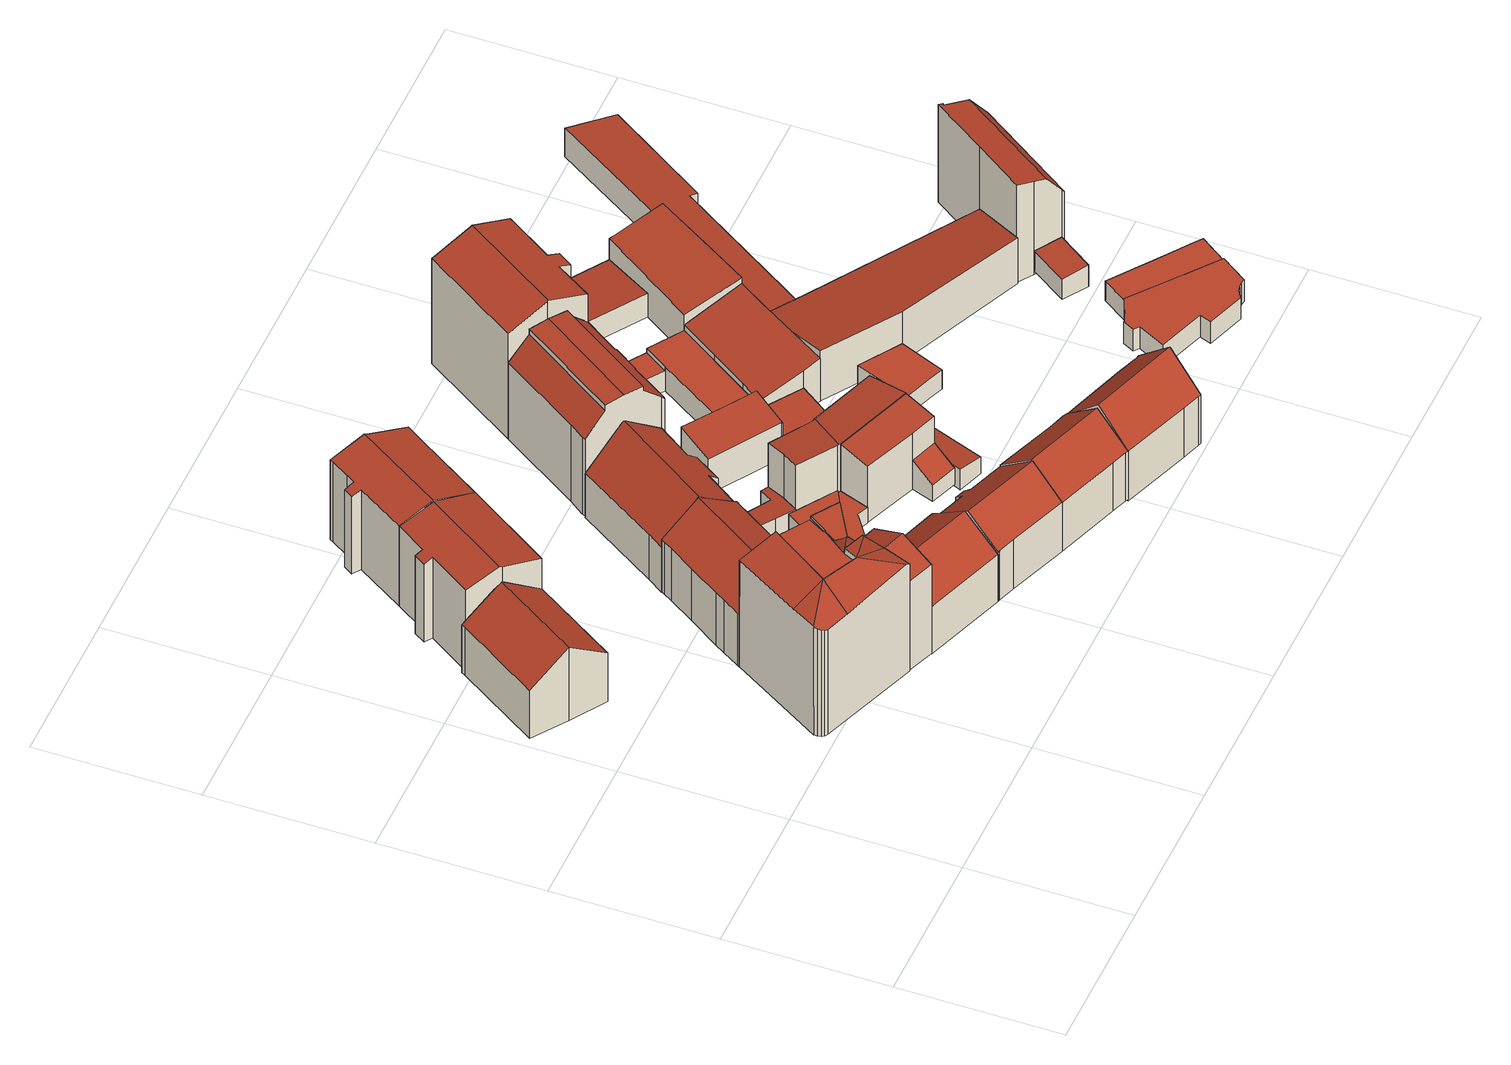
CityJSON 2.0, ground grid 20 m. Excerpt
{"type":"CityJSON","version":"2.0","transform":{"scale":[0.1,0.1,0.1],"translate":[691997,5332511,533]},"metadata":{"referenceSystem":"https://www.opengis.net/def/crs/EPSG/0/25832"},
"CityObjects":{
"building1":{"type":"Building","attributes":{"Gemeindeschluessel":"09162000","HoeheDach":"545.235","HoeheGrund":"534.309","Methode":"1000","NiedrigsteTraufeDesGebaeudes":"541.373","Geometrietyp2DReferenz":"3000","function":"31001_9998","roofType":"3100","measuredHeight":10.93},"geometry":[{"type":"MultiSurface","lod":"2","boundaries":[[[0,1,2,3]],[[4,5,6,7]],[[0,3,8,9,10,11]],[[1,0,11,12]],[[13,14,15,9]],[[16,8,3,2]],[[10,5,4,12,11]],[[15,6,5,10,9]],[[13,16,2,1,12,4,7,14]],[[7,6,15,14]],[[13,9,8,16]]],"semantics":{"surfaces":[{"type":"WallSurface"},{"type":"RoofSurface"},{"type":"GroundSurface"}],"values":[0,0,1,0,0,0,0,1,2,0,0]}}]},
"building2":{"type":"Building","attributes":{"Gemeindeschluessel":"09162000","HoeheDach":"551.710","HoeheGrund":"534.300","Methode":"2000","NiedrigsteTraufeDesGebaeudes":"548.431","Geometrietyp2DReferenz":"3000","function":"31001_9998","roofType":"2100","measuredHeight":17.41,"storeysAboveGround":4},"geometry":[{"type":"MultiSurface","lod":"2","boundaries":[[[17,18,19,20,21,22]],[[23,24,25,26,27]],[[28,29,30,31]],[[32,33,34,35,36]],[[37,38,39,40,22,21]],[[41,42,43]],[[44,45,46,47]],[[48,49,45,44]],[[50,46,45,49,51,52,41,43,26]],[[53,37,24,23]],[[54,36,35,24]],[[29,28,55,56]],[[33,32,55,28,31,57,18,17,58,59,60,61,62,63,48,44,47,64,65]],[[66,54,24,37]],[[57,67,19,18]],[[68,69,25,24]],[[35,34,68,24]],[[29,56,66,37,20,19,67,30]],[[32,36,54,66,56,55]],[[64,70,71,65]],[[62,52,51,63]],[[23,27,43,42,72,73,74,53]],[[62,61,72,42,41,52]],[[60,59,39,38,74,73]],[[27,26,43]],[[63,51,49,48]],[[37,21,20]],[[58,40,39,59]],[[74,38,37,53]],[[64,47,46,50,70]],[[33,65,71,75,69,68,34]],[[17,22,40,58]],[[75,71,70,50,26]],[[31,30,67,57]],[[26,25,69,75]],[[60,73,72,61]]],"semantics":{"surfaces":[{"type":"WallSurface"},{"type":"RoofSurface"},{"type":"GroundSurface"}],"values":[0,0,0,0,1,0,0,0,1,0,1,0,2,1,0,1,1,1,0,0,0,1,0,0,0,0,1,0,0,0,0,0,1,0,0,0]}}]},
"building3":{"type":"Building","attributes":{"Gemeindeschluessel":"09162000","HoeheDach":"547.530","HoeheGrund":"534.320","Methode":"1000","NiedrigsteTraufeDesGebaeudes":"545.936","Geometrietyp2DReferenz":"3000","function":"31001_1000","roofType":"3100","measuredHeight":13.21,"storeysAboveGround":2},"geometry":[{"type":"MultiSurface","lod":"2","boundaries":[[[76,77,78,79]],[[80,4,81,82,83,12]],[[84,85,86,87]],[[79,78,88,89]],[[90,91,92,93]],[[81,94,86,85,95,82]],[[87,86,94,7]],[[89,88,91,90]],[[7,94,81,4]],[[95,85,84,96,93,92]],[[12,83,77,76]],[[7,4,80,12,76,79,89,90,93,96,84,87]],[[82,95,92,91,88,78,77,83]]],"semantics":{"surfaces":[{"type":"WallSurface"},{"type":"RoofSurface"},{"type":"GroundSurface"}],"values":[0,0,0,0,0,1,0,0,0,0,0,2,1]}}]},
"building4":{"type":"Building","attributes":{"Gemeindeschluessel":"09162000","HoeheDach":"549.641","HoeheGrund":"534.360","Methode":"1000","NiedrigsteTraufeDesGebaeudes":"547.627","Geometrietyp2DReferenz":"3000","function":"31001_9998","roofType":"3100","measuredHeight":15.28},"geometry":[{"type":"MultiSurface","lod":"2","boundaries":[[[97,98,99,100]],[[101,102,103,104]],[[98,97,105,106,107,108]],[[104,103,107,106]],[[108,107,103,102,109]],[[105,97,100,110,101,104,106]],[[98,108,109,99]],[[99,109,102,101,110,100]]],"semantics":{"surfaces":[{"type":"WallSurface"},{"type":"RoofSurface"},{"type":"GroundSurface"}],"values":[0,0,0,0,1,2,1,0]}}]},
"building5":{"type":"Building","attributes":{"Gemeindeschluessel":"09162000","HoeheDach":"545.360","HoeheGrund":"534.193","Methode":"2000","NiedrigsteTraufeDesGebaeudes":"541.815","Geometrietyp2DReferenz":"3000","function":"31001_1000","roofType":"3100","measuredHeight":11.17,"storeysAboveGround":3},"geometry":[{"type":"MultiSurface","lod":"2","boundaries":[[[111,112,113,114,115,116,117]],[[118,111,117,119,120]],[[121,114,113,122]],[[123,115,114,121]],[[119,117,116,124,125,126,127,128,129,130,131]],[[132,112,111,118]],[[133,124,116,115,123]],[[134,129,128,135]],[[136,130,129,134]],[[122,113,112,132]],[[120,119,131,137]],[[135,128,127,138]],[[139,126,125,140]],[[140,125,124,133]],[[133,123,121,122,132,118,120,137,136,134,135,138,139,140]],[[138,127,126,139]],[[137,131,130,136]]],"semantics":{"surfaces":[{"type":"RoofSurface"},{"type":"WallSurface"},{"type":"GroundSurface"}],"values":[0,1,1,1,0,1,1,1,1,1,1,1,1,1,2,1,1]}}]},
"building6":{"type":"Building","attributes":{"Gemeindeschluessel":"09162000","HoeheDach":"544.770","HoeheGrund":"534.320","Methode":"2000","NiedrigsteTraufeDesGebaeudes":"540.296","Geometrietyp2DReferenz":"3000","function":"31001_1000","roofType":"3100","measuredHeight":10.45,"storeysAboveGround":2},"geometry":[{"type":"MultiSurface","lod":"2","boundaries":[[[141,142,143,144,145,146,147,148,149,150,151,152]],[[153,154,155,156,157,158,142,141]],[[159,143,142,158]],[[154,153,141,152,160]],[[161,162,163,146,145,144]],[[164,151,150,165]],[[165,150,149,166]],[[158,157,156,155,167,168,164,165,166,169,170,163,162,161,159]],[[170,147,146,163]],[[155,154,160,167]],[[149,148,147,170,169,166]],[[160,152,151,164,168,167]],[[161,144,143,159]]],"semantics":{"surfaces":[{"type":"RoofSurface"},{"type":"WallSurface"},{"type":"GroundSurface"}],"values":[0,1,1,0,1,1,1,2,1,1,1,1,1]}}]},
"building7":{"type":"Building","attributes":{"Gemeindeschluessel":"09162000","HoeheDach":"547.730","HoeheGrund":"534.300","Methode":"1000","NiedrigsteTraufeDesGebaeudes":"545.790","Geometrietyp2DReferenz":"3000","function":"31001_9998","roofType":"3100","measuredHeight":13.43,"storeysAboveGround":3},"geometry":[{"type":"MultiSurface","lod":"2","boundaries":[[[171,172,173,174]],[[175,176,177,178]],[[179,180,181,182]],[[183,184,185,186,173,172,177,176,187,92]],[[87,86,188,84]],[[189,187,176,175]],[[190,191,192,87,84,193,93,189,175,178,171,174,194,195,196,181,180]],[[184,182,181,196,195,185]],[[188,86,197,198,199,179,182,184,183]],[[178,177,172,171]],[[174,173,186,194]],[[192,191,190,199,198,197]],[[93,92,187,189]],[[194,186,185,195]],[[180,179,199,190]],[[193,84,188,183,92,93]],[[192,197,86,87]]],"semantics":{"surfaces":[{"type":"WallSurface"},{"type":"RoofSurface"},{"type":"GroundSurface"}],"values":[0,0,0,1,0,0,2,0,1,0,0,0,0,0,0,0,0]}}]},
"building8":{"type":"Building","attributes":{"Gemeindeschluessel":"09162000","HoeheDach":"545.103","HoeheGrund":"534.300","Methode":"2000","NiedrigsteTraufeDesGebaeudes":"540.614","Geometrietyp2DReferenz":"3000","function":"31001_1000","roofType":"3100","measuredHeight":10.8,"storeysAboveGround":2},"geometry":[{"type":"MultiSurface","lod":"2","boundaries":[[[200,201,202,203]],[[204,205,206,207,208,209]],[[210,211,207,206]],[[212,213,211,210,214,215]],[[216,217,200,203,155,218,219,158,220,221,215,214,210,206,205,204,222]],[[203,202,223,155]],[[224,225,209,208,207,211,213,212,226,227,228,229,230]],[[221,226,212,215]],[[220,227,226,221]],[[231,217,216,222,225,224]],[[204,209,225,222]],[[202,201,231,224,230,223]],[[227,220,158,228]],[[217,231,201,200]],[[223,230,229,228,158,219,218,155]]],"semantics":{"surfaces":[{"type":"WallSurface"},{"type":"GroundSurface"},{"type":"RoofSurface"}],"values":[0,0,0,0,1,0,2,0,0,0,0,2,0,0,0]}}]},
"building9":{"type":"Building","attributes":{"Gemeindeschluessel":"09162000","HoeheDach":"545.472","HoeheGrund":"534.052","Methode":"2000","NiedrigsteTraufeDesGebaeudes":"540.344","Geometrietyp2DReferenz":"3000","function":"31001_9998","roofType":"3100","measuredHeight":11.42,"storeysAboveGround":2},"geometry":[{"type":"MultiSurface","lod":"2","boundaries":[[[232,233,234,235]],[[236,237,233,232]],[[238,239,240,241]],[[238,242,243,244,239]],[[245,246,247,248]],[[238,241,249,250,236,232,235,245,248,251,242]],[[248,247,252,251]],[[235,234,246,245]],[[251,252,243,242]],[[253,240,239,244,254]],[[250,255,237,236]],[[254,255,250,249,253]],[[253,249,241,240]],[[243,252,247,246,234,233,237,255,254,244]]],"semantics":{"surfaces":[{"type":"WallSurface"},{"type":"GroundSurface"},{"type":"RoofSurface"}],"values":[0,0,0,0,0,1,0,0,0,2,0,0,0,2]}}]},
"building10":{"type":"Building","attributes":{"Gemeindeschluessel":"09162000","HoeheDach":"536.971","HoeheGrund":"534.159","Methode":"2000","NiedrigsteTraufeDesGebaeudes":"536.971","Geometrietyp2DReferenz":"3000","function":"31001_2000","roofType":"1000","measuredHeight":2.81,"storeysAboveGround":1},"geometry":[{"type":"MultiSurface","lod":"2","boundaries":[[[256,257,258,259]],[[260,261,262,256,259]],[[259,258,263,260]],[[261,264,265,262]],[[262,265,257,256]],[[260,263,264,261]],[[258,257,265,264,263]]],"semantics":{"surfaces":[{"type":"WallSurface"},{"type":"GroundSurface"},{"type":"RoofSurface"}],"values":[0,1,0,0,0,0,2]}}]},
"building11":{"type":"Building","attributes":{"Gemeindeschluessel":"09162000","HoeheDach":"536.420","HoeheGrund":"534.135","Methode":"2000","NiedrigsteTraufeDesGebaeudes":"536.420","Geometrietyp2DReferenz":"3000","function":"31001_2000","roofType":"1000","measuredHeight":2.29},"geometry":[{"type":"MultiSurface","lod":"2","boundaries":[[[266,267,268,269]],[[270,271,272,273]],[[274,275,276,277]],[[277,266,269,278,270,273,279,280,281,274]],[[277,276,267,266]],[[278,282,271,270]],[[273,272,283,279]],[[281,284,275,274]],[[269,268,282,278]],[[279,283,285,280]],[[280,285,284,281]],[[275,284,285,283,272,271,282,268,267,276]]],"semantics":{"surfaces":[{"type":"WallSurface"},{"type":"GroundSurface"},{"type":"RoofSurface"}],"values":[0,0,0,1,0,0,0,0,0,0,0,2]}}]},
"building12":{"type":"Building","attributes":{"Gemeindeschluessel":"09162000","HoeheDach":"536.735","HoeheGrund":"534.135","Methode":"1000","NiedrigsteTraufeDesGebaeudes":"536.735","Geometrietyp2DReferenz":"3000","function":"51009_1610","roofType":"1000","measuredHeight":2.6},"geometry":[{"type":"MultiSurface","lod":"2","boundaries":[[[286,287,288,289,290,291]],[[270,286,291,278]],[[292,289,288,293]],[[294,287,286,270]],[[295,290,289,292]],[[278,291,290,295]],[[293,288,287,294]],[[293,294,270,278,295,292]]],"semantics":{"surfaces":[{"type":"RoofSurface"},{"type":"WallSurface"},{"type":"GroundSurface"}],"values":[0,1,1,1,1,1,1,2]}}]},
"building13":{"type":"Building","attributes":{"Gemeindeschluessel":"09162000","HoeheDach":"536.867","HoeheGrund":"534.124","Methode":"2000","NiedrigsteTraufeDesGebaeudes":"536.276","Geometrietyp2DReferenz":"3000","function":"31001_2000","roofType":"1000","measuredHeight":2.74},"geometry":[{"type":"MultiSurface","lod":"2","boundaries":[[[296,297,298,299]],[[300,301,302,303]],[[304,305,306,307]],[[299,308,304,307,309,300,303,296]],[[303,302,297,296]],[[308,310,305,304]],[[297,302,301,311,306,305,310,298]],[[299,298,310,308]],[[307,306,311,309]],[[309,311,301,300]]],"semantics":{"surfaces":[{"type":"WallSurface"},{"type":"GroundSurface"},{"type":"RoofSurface"}],"values":[0,0,0,1,0,0,2,0,0,0]}}]},
"building14":{"type":"Building","attributes":{"Gemeindeschluessel":"09162000","HoeheDach":"545.110","HoeheGrund":"534.270","Methode":"1000","NiedrigsteTraufeDesGebaeudes":"541.488","Geometrietyp2DReferenz":"3000","function":"31001_1000","roofType":"3100","measuredHeight":10.84,"storeysAboveGround":2},"geometry":[{"type":"MultiSurface","lod":"2","boundaries":[[[312,313,314,315,217,316,222,317,318,319]],[[320,313,312,319,321,322]],[[323,324,320,322,325,326]],[[315,323,326,217]],[[322,321,327,328,329,325]],[[313,320,324,314]],[[318,327,321,319]],[[222,329,328,317]],[[317,328,327,318]],[[314,324,323,315]],[[326,325,329,222,316,217]]],"semantics":{"surfaces":[{"type":"GroundSurface"},{"type":"WallSurface"},{"type":"RoofSurface"}],"values":[0,1,2,1,2,1,1,1,1,1,1]}}]},
"building15":{"type":"Building","attributes":{"Gemeindeschluessel":"09162000","HoeheDach":"543.305","HoeheGrund":"534.190","Methode":"1000","NiedrigsteTraufeDesGebaeudes":"542.503","Geometrietyp2DReferenz":"3000","function":"31001_1000","roofType":"2100","measuredHeight":9.12},"geometry":[{"type":"MultiSurface","lod":"2","boundaries":[[[330,331,332,333]],[[334,335,336,337]],[[331,338,337,336,339,332]],[[340,339,336,335]],[[333,332,339,340]],[[334,341,330,333,340,335]],[[341,334,337,338,331,330]]],"semantics":{"surfaces":[{"type":"WallSurface"},{"type":"RoofSurface"},{"type":"GroundSurface"}],"values":[0,0,1,0,0,2,0]}}]},
"building16":{"type":"Building","attributes":{"Gemeindeschluessel":"09162000","HoeheDach":"538.639","HoeheGrund":"534.260","Methode":"1000","NiedrigsteTraufeDesGebaeudes":"536.744","Geometrietyp2DReferenz":"3000","function":"31001_2000","roofType":"2100","measuredHeight":4.38},"geometry":[{"type":"MultiSurface","lod":"2","boundaries":[[[342,343,344,345]],[[345,344,346,347]],[[347,346,348,349]],[[349,348,343,342]],[[345,347,349,342]],[[343,348,346,344]]],"semantics":{"surfaces":[{"type":"WallSurface"},{"type":"GroundSurface"},{"type":"RoofSurface"}],"values":[0,0,0,0,1,2]}}]},
"building17":{"type":"Building","attributes":{"Gemeindeschluessel":"09162000","HoeheDach":"543.380","HoeheGrund":"534.034","Methode":"2000","NiedrigsteTraufeDesGebaeudes":"542.732","Geometrietyp2DReferenz":"3000","function":"31001_2000","roofType":"1000","measuredHeight":9.35},"geometry":[{"type":"MultiSurface","lod":"2","boundaries":[[[350,351,352,353,354]],[[355,356,352,351]],[[350,354,357,358]],[[359,360,356,355]],[[352,356,360,361,353]],[[362,363,357,354,353,361,364]],[[362,365,366,363]],[[358,357,363,366]],[[350,358,366,365,367,359,355,351]],[[359,367,364,361,360]],[[364,367,365,362]]],"semantics":{"surfaces":[{"type":"WallSurface"},{"type":"RoofSurface"},{"type":"GroundSurface"}],"values":[0,0,0,0,1,1,0,0,2,0,0]}}]},
"building18":{"type":"Building","attributes":{"Gemeindeschluessel":"09162000","HoeheDach":"549.340","HoeheGrund":"534.223","Methode":"2000","NiedrigsteTraufeDesGebaeudes":"538.250","Geometrietyp2DReferenz":"3000","function":"31001_9998","roofType":"3100","measuredHeight":15.12,"storeysAboveGround":3},"geometry":[{"type":"MultiSurface","lod":"2","boundaries":[[[368,369,370,371,372,373]],[[374,375,370,369]],[[368,376,377,378,379,380,381,382,383,384,385,386,387,388,374,369]],[[380,389,390,381]],[[376,391,392,377]],[[384,393,394,385]],[[383,395,393,384]],[[396,394,393,395,397,398]],[[398,399,400,401,402,403,388,387,386,396]],[[379,404,389,380]],[[378,405,404,379]],[[406,390,389,404,405,407,371,370,375,403,402,408]],[[372,371,407,409]],[[396,386,385,394]],[[410,401,400,411]],[[388,403,375,374]],[[392,391,373,372,409]],[[368,373,391,376]],[[381,390,406,382]],[[382,406,408,410,411,412,397,395,383]],[[378,377,392,409,407,405]],[[399,412,411,400]],[[397,412,399,398]],[[402,401,410,408]]],"semantics":{"surfaces":[{"type":"WallSurface"},{"type":"GroundSurface"},{"type":"RoofSurface"}],"values":[0,0,1,0,0,0,0,2,0,0,0,2,0,0,2,0,2,0,0,0,0,2,0,0]}}]},
"building19":{"type":"Building","attributes":{"Gemeindeschluessel":"09162000","HoeheDach":"540.196","HoeheGrund":"534.033","Methode":"2000","NiedrigsteTraufeDesGebaeudes":"536.333","Geometrietyp2DReferenz":"3000","function":"31001_2000","roofType":"1000","measuredHeight":6.16},"geometry":[{"type":"MultiSurface","lod":"2","boundaries":[[[413,414,415,416,417,418]],[[232,419,420,421,414,413]],[[420,422,423,424,425,421]],[[250,417,416,426]],[[236,418,417,250]],[[427,428,429,430]],[[431,432,428,427]],[[414,421,425,415]],[[419,232,236,250,426,433,431,427,430]],[[433,426,416,415,425,424]],[[429,428,432,434,435]],[[419,430,429,435,422,420]],[[232,413,418,236]],[[434,423,422,435]],[[431,433,424,423,434,432]]],"semantics":{"surfaces":[{"type":"RoofSurface"},{"type":"WallSurface"},{"type":"GroundSurface"}],"values":[0,1,0,1,1,1,1,1,2,1,0,1,1,1,1]}}]},
"building20":{"type":"Building","attributes":{"Gemeindeschluessel":"09162000","HoeheDach":"537.103","HoeheGrund":"534.126","Methode":"1000","NiedrigsteTraufeDesGebaeudes":"536.506","Geometrietyp2DReferenz":"3000","function":"31001_2000","roofType":"1000","measuredHeight":2.98},"geometry":[{"type":"MultiSurface","lod":"2","boundaries":[[[436,437,438,439]],[[440,441,442,443,444,436,439,445]],[[439,438,446,445]],[[445,446,447,440]],[[440,447,448,441]],[[443,449,450,444]],[[448,447,446,438,437,450,449]],[[444,450,437,436]],[[448,449,443,442,441]]],"semantics":{"surfaces":[{"type":"WallSurface"},{"type":"GroundSurface"},{"type":"RoofSurface"}],"values":[0,1,0,0,0,0,2,0,0]}}]},
"building21":{"type":"Building","attributes":{"Gemeindeschluessel":"09162000","HoeheDach":"545.580","HoeheGrund":"534.120","Methode":"1000","NiedrigsteTraufeDesGebaeudes":"541.339","Geometrietyp2DReferenz":"3000","function":"31001_9998","roofType":"3100","measuredHeight":11.46,"storeysAboveGround":2},"geometry":[{"type":"MultiSurface","lod":"2","boundaries":[[[451,452,320,453]],[[454,455,456,457,451,453,458,459,460,461,462,463]],[[462,464,465,463]],[[466,465,464,467,468,469,470]],[[457,471,452,451]],[[320,470,469,468,460,459,458,453]],[[467,461,460,468]],[[472,455,454,463,465,466]],[[473,474,456,455,472]],[[452,471,474,473,472,466,470,320]],[[461,467,464,462]],[[456,474,471,457]]],"semantics":{"surfaces":[{"type":"WallSurface"},{"type":"GroundSurface"},{"type":"RoofSurface"}],"values":[0,1,0,2,0,0,0,0,0,2,0,0]}}]},
"building22":{"type":"Building","attributes":{"Gemeindeschluessel":"09162000","HoeheDach":"537.570","HoeheGrund":"534.020","Methode":"2000","NiedrigsteTraufeDesGebaeudes":"537.010","Geometrietyp2DReferenz":"3000","function":"31001_2000","roofType":"1000","measuredHeight":3.55},"geometry":[{"type":"MultiSurface","lod":"2","boundaries":[[[475,476,477,478]],[[479,480,481,476,475]],[[482,483,484,485]],[[431,486,487,433]],[[481,480,488,489]],[[482,485,431,433,490,479,475,478,491,492,493,494,495]],[[486,484,483,496,488,480,497,487]],[[478,477,498,491]],[[487,497,480,479,490,433]],[[477,476,481,489,499,500,498]],[[495,496,483,482]],[[491,498,500,492]],[[489,488,496,495,494,493,499]],[[492,500,499,493]],[[485,484,486,431]]],"semantics":{"surfaces":[{"type":"WallSurface"},{"type":"GroundSurface"},{"type":"RoofSurface"}],"values":[0,0,0,0,0,1,2,0,0,2,0,0,0,0,0]}}]},
"building23":{"type":"Building","attributes":{"Gemeindeschluessel":"09162000","HoeheDach":"551.870","HoeheGrund":"534.210","Methode":"2000","NiedrigsteTraufeDesGebaeudes":"549.497","Geometrietyp2DReferenz":"3000","function":"31001_9998","roofType":"3100","measuredHeight":17.66,"storeysAboveGround":4},"geometry":[{"type":"MultiSurface","lod":"2","boundaries":[[[501,502,503,504,505,506,388,507,387,386,508,509,510,511]],[[506,512,513,388]],[[505,504,514,515,512,506]],[[508,516,517,509]],[[518,519,503,502,501,520]],[[503,519,514,504]],[[521,522,511,510,509,517]],[[386,523,516,508]],[[507,388,513,524,525,387]],[[513,512,515,514,519,518,520,522,521,524]],[[511,522,520,501]],[[525,524,521,517,516,523]],[[387,525,523,386]]],"semantics":{"surfaces":[{"type":"GroundSurface"},{"type":"WallSurface"},{"type":"RoofSurface"}],"values":[0,1,1,1,1,1,1,1,1,2,1,2,1]}}]},
"building24":{"type":"Building","attributes":{"Gemeindeschluessel":"09162000","HoeheDach":"540.422","HoeheGrund":"533.950","Methode":"1000","NiedrigsteTraufeDesGebaeudes":"538.330","Geometrietyp2DReferenz":"3000","function":"31001_2000","roofType":"2100","measuredHeight":6.47},"geometry":[{"type":"MultiSurface","lod":"2","boundaries":[[[526,527,528,529]],[[530,531,532,427]],[[533,427,532,534,535,431]],[[482,536,537,495]],[[534,532,531,528,527,537,536,538,535]],[[529,530,427,533,431,485,482,495,526]],[[485,538,536,482]],[[529,528,531,530]],[[495,537,527,526]],[[431,535,538,485]]],"semantics":{"surfaces":[{"type":"WallSurface"},{"type":"RoofSurface"},{"type":"GroundSurface"}],"values":[0,0,0,0,1,2,0,0,0,0]}}]},
"building25":{"type":"Building","attributes":{"Gemeindeschluessel":"09162000","HoeheDach":"536.834","HoeheGrund":"533.960","Methode":"1000","NiedrigsteTraufeDesGebaeudes":"536.834","Geometrietyp2DReferenz":"3000","function":"31001_2000","roofType":"1000","measuredHeight":2.87},"geometry":[{"type":"MultiSurface","lod":"2","boundaries":[[[539,540,541,542,543,544]],[[545,546,547,548,549,550]],[[550,541,540,545]],[[546,545,540,539,544,547]],[[549,542,541,550]],[[544,543,542,549,548,547]]],"semantics":{"surfaces":[{"type":"RoofSurface"},{"type":"GroundSurface"},{"type":"WallSurface"}],"values":[0,1,2,2,2,2]}}]},
"building26":{"type":"Building","attributes":{"Gemeindeschluessel":"09162000","HoeheDach":"537.609","HoeheGrund":"534.138","Methode":"2000","NiedrigsteTraufeDesGebaeudes":"536.772","Geometrietyp2DReferenz":"3000","function":"51009_1610","roofType":"1000","measuredHeight":3.47},"geometry":[{"type":"MultiSurface","lod":"2","boundaries":[[[551,552,553,554]],[[554,553,555,556]],[[557,558,559,560]],[[560,559,561,562]],[[556,555,562,561]],[[561,559,558,551,554,556]],[[558,557,552,551]],[[560,562,555,553,552,557]]],"semantics":{"surfaces":[{"type":"WallSurface"},{"type":"GroundSurface"},{"type":"RoofSurface"}],"values":[0,0,0,0,0,1,0,2]}}]},
"building27":{"type":"Building","attributes":{"Gemeindeschluessel":"09162000","HoeheDach":"541.490","HoeheGrund":"534.091","Methode":"1000","NiedrigsteTraufeDesGebaeudes":"539.331","Geometrietyp2DReferenz":"3000","function":"31001_2000","roofType":"2100","measuredHeight":7.4},"geometry":[{"type":"MultiSurface","lod":"2","boundaries":[[[563,564,565,566]],[[567,568,569,563,566,570]],[[567,571,572,568]],[[566,565,573,570]],[[569,574,564,563]],[[570,573,571,567]],[[572,574,569,568]],[[574,572,571,573,565,564]]],"semantics":{"surfaces":[{"type":"WallSurface"},{"type":"GroundSurface"},{"type":"RoofSurface"}],"values":[0,1,0,0,0,0,0,2]}}]},
"building28":{"type":"Building","attributes":{"Gemeindeschluessel":"09162000","HoeheDach":"541.272","HoeheGrund":"534.150","Methode":"2000","NiedrigsteTraufeDesGebaeudes":"539.859","Geometrietyp2DReferenz":"3000","function":"31001_2000","roofType":"2100","measuredHeight":7.12},"geometry":[{"type":"MultiSurface","lod":"2","boundaries":[[[575,576,577,578,579,580,581]],[[582,583,576,575,581,584]],[[551,580,579,585]],[[583,586,587,578,577,576]],[[586,583,582,584,551,585,587]],[[584,581,580,551]],[[585,579,578,587]]],"semantics":{"surfaces":[{"type":"RoofSurface"},{"type":"WallSurface"},{"type":"GroundSurface"}],"values":[0,1,1,1,2,1,1]}}]},
"building29":{"type":"Building","attributes":{"Gemeindeschluessel":"09162000","HoeheDach":"537.545","HoeheGrund":"534.321","Methode":"2000","NiedrigsteTraufeDesGebaeudes":"537.545","Geometrietyp2DReferenz":"3000","function":"31001_2000","roofType":"1000","measuredHeight":3.22},"geometry":[{"type":"MultiSurface","lod":"2","boundaries":[[[588,589,590,591]],[[592,593,594,595]],[[596,597,598,599]],[[600,601,593,592]],[[591,590,602,603]],[[603,602,604,605]],[[606,607,589,588]],[[608,609,610,611]],[[612,613,607,606]],[[614,615,609,608]],[[593,601,604,602,590,589,607,613,598,597,616,617,610,609,615,594]],[[618,616,597,596]],[[619,617,616,618]],[[605,604,601,600]],[[611,610,617,619]],[[595,614,608,611,619,618,596,599,612,606,588,591,603,605,600,592]],[[595,594,615,614]],[[599,598,613,612]]],"semantics":{"surfaces":[{"type":"WallSurface"},{"type":"RoofSurface"},{"type":"GroundSurface"}],"values":[0,0,0,0,0,0,0,0,0,0,1,0,0,0,0,2,0,0]}}]},
"building30":{"type":"Building","attributes":{"Gemeindeschluessel":"09162000","HoeheDach":"537.242","HoeheGrund":"534.300","Methode":"2000","NiedrigsteTraufeDesGebaeudes":"537.242","Geometrietyp2DReferenz":"3000","function":"31001_2000","roofType":"1000","measuredHeight":2.94},"geometry":[{"type":"MultiSurface","lod":"2","boundaries":[[[599,620,621,596]],[[622,623,624,625]],[[626,625,624,618]],[[627,628,623,622]],[[599,596,618,624,623,628,629]],[[596,621,626,618]],[[630,629,628,627]],[[621,620,630,627,622,625,626]],[[599,629,630,620]]],"semantics":{"surfaces":[{"type":"WallSurface"},{"type":"GroundSurface"},{"type":"RoofSurface"}],"values":[0,0,0,0,1,0,0,2,0]}}]},
"building31":{"type":"Building","attributes":{"Gemeindeschluessel":"09162000","HoeheDach":"537.720","HoeheGrund":"534.519","Methode":"2000","NiedrigsteTraufeDesGebaeudes":"537.520","Geometrietyp2DReferenz":"3000","function":"31001_2463","roofType":"1000","measuredHeight":3.2,"storeysAboveGround":1},"geometry":[{"type":"MultiSurface","lod":"2","boundaries":[[[631,632,633,634]],[[635,636,632,631]],[[634,633,637,638]],[[638,635,631,634]],[[633,632,636,637]],[[638,637,636,635]]],"semantics":{"surfaces":[{"type":"WallSurface"},{"type":"GroundSurface"},{"type":"RoofSurface"}],"values":[0,0,0,1,2,0]}}]},
"building32":{"type":"Building","attributes":{"Gemeindeschluessel":"09162000","HoeheDach":"538.358","HoeheGrund":"534.157","Methode":"2000","NiedrigsteTraufeDesGebaeudes":"536.924","Geometrietyp2DReferenz":"3000","function":"31001_2000","roofType":"2100","measuredHeight":4.2},"geometry":[{"type":"MultiSurface","lod":"2","boundaries":[[[639,640,641,642]],[[643,644,645,646]],[[644,643,640,639]],[[645,644,639,642,647,648]],[[648,649,646,645]],[[650,647,642,641]],[[649,648,647,650]],[[640,643,646,649,650,641]]],"semantics":{"surfaces":[{"type":"WallSurface"},{"type":"RoofSurface"},{"type":"GroundSurface"}],"values":[0,0,0,1,0,0,0,2]}}]},
"building33":{"type":"Building","attributes":{"Gemeindeschluessel":"09162000","HoeheDach":"548.492","HoeheGrund":"534.031","Methode":"2000","NiedrigsteTraufeDesGebaeudes":"544.296","Geometrietyp2DReferenz":"3000","function":"31001_2000","roofType":"2100","measuredHeight":14.46},"geometry":[{"type":"MultiSurface","lod":"2","boundaries":[[[651,652,653,654,655]],[[656,657,658,659,660]],[[661,662,663,664]],[[651,655,665,666,656,660,667,668,661,664]],[[667,669,670,668]],[[660,659,669,667]],[[664,663,652,651]],[[659,658,653,652,663,662,670,669]],[[668,670,662,661]],[[655,654,671,665]],[[666,672,657,656]],[[657,672,671,654,653,658]],[[665,671,672,666]]],"semantics":{"surfaces":[{"type":"WallSurface"},{"type":"GroundSurface"},{"type":"RoofSurface"}],"values":[0,0,0,1,0,0,0,2,0,0,0,2,0]}}]}
},
"vertices":[
[78,611,84],[78,611,13],[76,607,13],[76,607,84],[120,581,13],[120,581,122],[162,552,84],[162,552,13],[10,505,84],[52,476,122],[120,582,122],[82,608,88],[82,608,13],[52,476,13],[95,449,13],[95,449,85],[10,505,13],
[197,337,13],[129,224,13],[129,224,173],[130,224,174],[148,255,173],[197,337,171],[234,216,179],[234,216,187],[242,233,187],[242,233,182],[242,233,179],[132,212,13],[132,212,170],[130,215,171],[130,215,13],[260,165,13],[275,207,13],[275,207,172],[272,199,173],[260,165,172],[189,237,187],[239,312,187],[237,313,186],[198,338,171],[267,267,157],[267,267,179],[245,238,179],[284,258,13],[284,258,154],[287,253,155],[287,253,13],[280,262,13],[280,262,154],[289,250,156],[275,264,155],[270,266,156],[189,237,179],[256,167,174],[135,210,13],[135,210,169],[129,220,13],[198,338,13],[237,313,13],[277,288,13],[265,267,13],[270,266,13],[275,264,13],[290,248,13],[288,243,13],[165,199,170],[129,220,172],[282,227,172],[283,229,172],[290,248,156],[288,243,156],[265,267,179],[277,288,179],[239,312,179],[283,229,157],
[116,660,13],[116,660,133],[107,666,129],[107,666,13],[118,583,13],[120,581,144],[118,583,145],[82,608,133],[190,684,13],[190,684,144],[231,657,129],[231,657,13],[116,680,129],[116,680,13],[125,675,13],[125,675,132],[149,712,132],[149,712,13],[162,552,129],[186,687,145],[186,687,13],
[293,153,14],[293,153,146],[260,165,146],[260,165,14],[275,207,14],[275,207,165],[288,243,146],[288,243,14],[307,192,14],[322,231,14],[322,231,146],[307,192,166],[274,204,166],[274,204,14],
[277,288,92],[282,285,88],[351,390,88],[357,400,88],[361,406,89],[318,433,124],[239,312,124],[277,288,12],[237,313,122],[237,313,12],[357,400,12],[351,390,12],[361,406,12],[276,459,89],[273,454,89],[267,444,90],[246,412,89],[220,373,90],[213,362,90],[200,341,90],[198,338,90],[282,285,12],[276,459,12],[213,362,12],[220,373,12],[200,341,12],[198,338,12],[246,412,12],[267,444,12],[273,454,12],
[411,162,118],[425,200,88],[427,206,84],[377,223,84],[378,225,82],[381,238,73],[340,252,73],[336,240,82],[336,238,84],[326,241,84],[322,231,92],[310,198,118],[401,133,95],[395,117,83],[395,117,13],[401,133,13],[411,162,13],[425,200,13],[427,206,13],[293,153,83],[377,223,13],[378,225,13],[381,238,13],[322,231,13],[326,241,13],[336,238,13],[293,153,13],[310,198,13],[336,240,13],[340,252,13],
[194,783,13],[194,783,132],[201,793,132],[201,793,13],[176,778,13],[176,778,128],[183,789,128],[183,789,13],[299,762,128],[299,762,13],[258,790,13],[258,790,145],[185,687,147],[253,794,147],[217,819,132],[215,815,132],[186,771,132],[190,684,145],[186,771,13],[298,760,13],[291,749,13],[285,740,13],[185,687,13],[215,815,13],[217,819,13],[253,794,13],[285,740,128],[291,749,128],[298,760,128],
[419,109,13],[419,109,86],[398,116,86],[398,116,13],[478,182,13],[479,184,13],[480,190,13],[480,190,76],[479,184,81],[478,182,83],[467,195,13],[467,195,76],[464,186,84],[465,189,81],[465,189,13],[464,186,13],[507,122,13],[493,82,13],[409,157,13],[416,175,13],[427,199,13],[448,192,13],[523,166,13],[395,117,86],[507,122,121],[523,166,83],[448,192,84],[427,199,84],[425,200,84],[416,175,106],[409,157,121],[493,82,86],
[423,477,10],[423,477,74],[410,457,74],[410,457,10],[413,484,10],[413,484,84],[276,459,10],[276,459,77],[290,479,77],[290,479,10],[361,406,10],[361,406,84],[318,433,125],[402,444,10],[402,444,73],[392,451,84],[392,451,10],[354,579,10],[441,525,10],[373,423,10],[373,423,84],[354,579,75],[398,552,125],[441,525,85],
[399,293,12],[399,293,40],[395,291,40],[395,291,12],[386,296,12],[417,343,12],[449,322,12],[386,296,40],[417,343,40],[449,322,40],
[395,291,11],[395,291,34],[399,293,34],[399,293,11],[468,332,11],[468,332,34],[471,330,34],[471,330,11],[389,264,11],[389,264,34],[379,282,34],[379,282,11],[449,322,11],[458,293,11],[444,299,11],[417,280,11],[449,322,34],[458,293,34],[417,280,34],[444,299,34],
[468,332,37],[414,367,37],[373,305,37],[386,296,37],[417,343,37],[449,322,37],[386,296,11],[373,305,11],[414,367,11],[417,343,11],
[400,377,11],[400,377,39],[380,392,38],[380,392,11],[436,382,11],[436,382,36],[422,362,39],[422,362,11],[429,394,11],[429,394,35],[440,410,33],[440,410,11],[395,415,11],[449,405,11],[395,415,35],[449,405,33],
[609,88,13],[594,46,13],[591,48,13],[571,55,13],[508,124,13],[598,138,13],[620,131,13],[624,129,13],[594,46,85],[624,129,85],[609,88,121],[571,55,85],[591,48,85],[508,124,121],[493,82,85],[620,131,85],[598,138,85],[523,166,85],
[523,268,12],[523,268,95],[458,293,95],[458,293,12],[557,256,12],[571,294,12],[571,294,103],[557,256,95],[539,262,95],[471,330,103],[471,330,12],[539,262,12],
[546,228,13],[546,228,38],[513,240,37],[513,240,13],[523,268,56],[523,268,13],[557,256,56],[557,256,13],
[468,332,10],[471,330,10],[471,330,104],[470,331,104],[468,332,104],[571,294,10],[571,294,104],[422,362,104],[422,362,10],[588,343,10],[588,343,97],[504,373,97],[449,405,98],[436,382,101],[499,374,97],[449,405,10],[436,382,10],[499,374,10],
[506,591,12],[493,600,12],[493,600,129],[495,599,127],[495,599,52],[506,591,52],[504,617,12],[504,617,129],[497,578,12],[486,563,12],[474,570,12],[459,545,12],[447,525,12],[445,523,12],[441,525,12],[354,579,12],[356,583,12],[369,601,12],[434,700,12],[478,672,12],[521,643,12],[447,525,126],[445,523,126],[497,578,52],[486,563,52],[356,583,126],[369,601,126],[354,579,126],[434,700,126],[377,565,153],[457,685,153],[457,685,161],[478,671,163],[499,658,161],[499,658,155],[521,643,130],[459,545,127],[474,570,128],[441,525,131],[476,569,126],[420,538,155],[476,569,52],[420,538,161],[398,551,163],[377,565,161],
[423,477,33],[435,469,33],[463,511,33],[445,523,33],[441,525,33],[413,484,33],[517,417,10],[517,417,63],[435,469,63],[518,416,63],[545,457,72],[509,480,72],[463,511,72],[445,523,10],[596,423,10],[596,423,43],[572,383,37],[572,383,10],[549,454,10],[549,454,43],[509,480,10],[545,457,43],[518,416,37],
[602,379,11],[602,379,41],[635,371,35],[635,371,11],[543,220,11],[546,228,11],[557,256,11],[571,294,11],[588,343,11],[575,209,11],[575,209,35],[543,220,41],[546,228,41],[571,294,41],[588,343,41],
[679,16,11],[679,16,84],[594,46,11],[721,49,11],[721,48,11],[706,7,11],[702,8,11],[609,87,11],[617,111,11],[624,129,11],[708,101,11],[733,92,11],[737,91,11],[733,92,84],[737,91,84],[721,49,126],[708,101,84],[624,129,84],[617,111,102],[609,87,126],[702,8,83],[721,48,125],[706,7,84],[706,7,83],
[533,596,10],[533,596,40],[534,597,40],[534,597,10],[568,572,10],[568,572,46],[568,572,40],[597,527,10],[597,527,46],[567,482,46],[567,482,10],[549,454,46],[509,480,46],[587,601,46],[587,601,40],[557,555,10],[504,617,10],[521,643,10],[552,624,10],[587,601,10],[628,574,10],[628,574,46],[557,555,46],[504,617,40],[552,624,40],[521,643,40],
[561,706,12],[565,703,12],[574,697,12],[562,679,12],[553,685,12],[549,687,12],[479,671,12],[512,820,12],[555,792,12],[557,791,12],[599,764,12],[549,687,171],[521,643,171],[562,679,165],[553,685,169],[512,820,169],[555,792,188],[565,703,169],[574,697,165],[561,706,171],[557,791,189],[599,764,171],[434,700,169],[479,671,189],[478,672,188],
[692,533,10],[692,533,74],[668,496,74],[668,496,10],[615,411,10],[615,411,74],[596,423,68],[550,454,10],[550,454,54],[549,454,53],[597,527,54],[628,574,54],[567,482,54],
[666,303,38],[682,297,38],[704,352,38],[655,384,38],[633,325,38],[630,316,38],[682,297,10],[666,303,10],[630,316,10],[633,325,10],[655,384,10],[704,352,10],
[708,693,11],[708,693,38],[667,632,46],[667,632,11],[572,695,46],[572,695,11],[617,753,38],[617,753,11],[611,757,11],[611,757,38],[574,697,11],[574,697,46],
[704,352,11],[704,352,85],[615,411,85],[615,411,11],[711,467,11],[905,343,11],[863,282,11],[668,496,11],[711,467,64],[905,343,63],[668,496,64],[863,282,79],
[690,534,82],[692,533,83],[727,589,82],[768,655,82],[715,689,70],[708,693,69],[628,574,69],[690,534,11],[692,533,11],[628,574,11],[715,689,11],[727,589,11],[768,655,11],
[914,45,13],[914,45,45],[908,44,45],[908,44,13],[857,68,13],[857,68,45],[800,88,45],[800,88,13],[910,108,13],[910,108,45],[949,78,45],[949,78,13],[852,54,13],[852,54,45],[903,41,45],[903,41,13],[899,38,45],[899,38,13],[920,46,13],[920,46,45],[810,127,13],[810,127,45],[817,141,45],[817,141,13],[926,45,13],[926,45,45],[816,122,13],[816,122,45],[851,154,45],[818,140,45],[851,154,13],[818,140,13],
[949,78,42],[910,108,42],[932,140,42],[932,140,13],[872,184,13],[872,184,42],[851,154,42],[963,118,42],[963,118,13],[972,111,13],[972,111,42],
[913,251,15],[913,251,47],[883,208,47],[883,208,15],[884,271,15],[884,271,45],[854,227,45],[854,227,15],
[711,467,43],[711,467,12],[828,648,12],[828,648,42],[668,496,12],[668,496,54],[864,807,54],[864,807,12],[837,642,40],[919,768,39],[919,768,12],[837,642,12],
[953,404,10],[953,404,153],[980,385,144],[999,371,113],[999,371,10],[913,251,10],[913,251,118],[897,262,144],[884,271,148],[884,271,10],[950,409,10],[950,409,155],[955,406,153],[955,406,10],[964,320,10],[915,249,10],[865,284,10],[905,343,10],[865,284,155],[905,343,155],[964,320,113],[915,249,114]
]}
